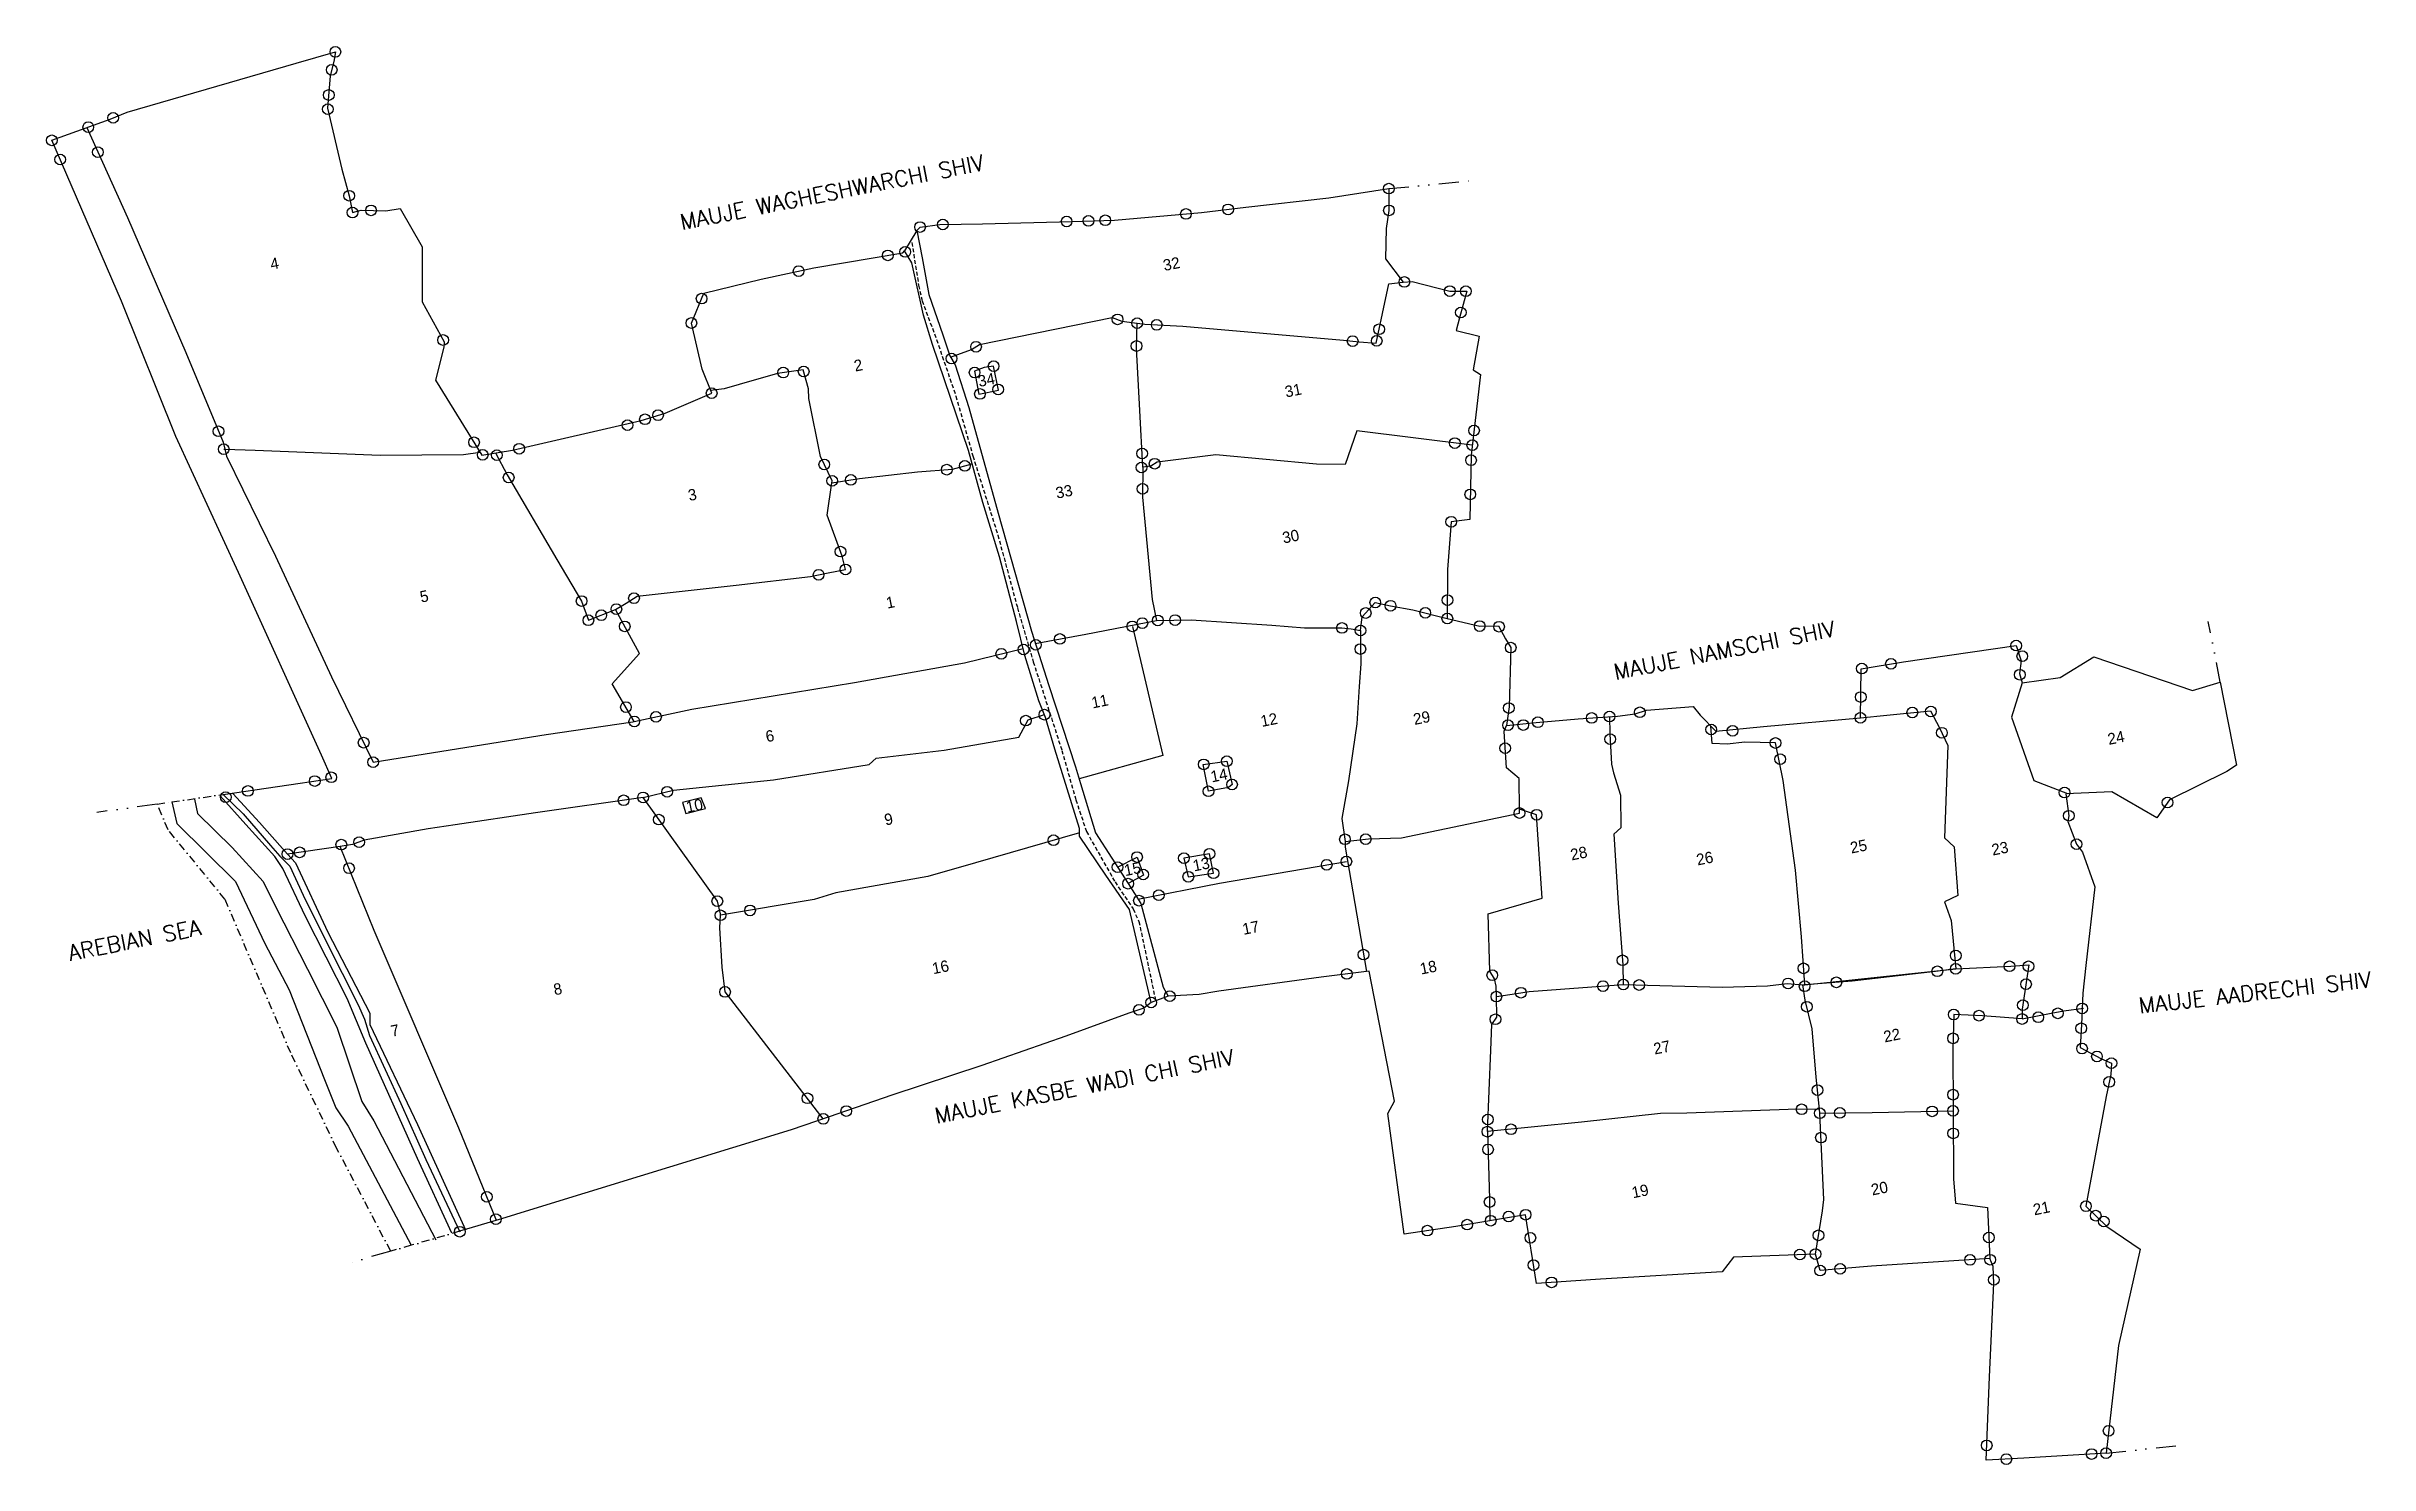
# Model space of a CAD drawing. Header units: metres. Extents: x 353338 to 354815, y 1751271 to 1752172.
import ezdxf
from ezdxf.enums import TextEntityAlignment as Align

# ---------------------------------------------------------------- set-up
doc = ezdxf.new("R2010")
doc.units = ezdxf.units.M
doc.header["$MEASUREMENT"] = 0
for name, pattern in [('DASHDOT', [1, 0.5, -0.25, 0, -0.25]), ('DASHED', [0.75, 0.5, -0.25]), ('DIVIDE', [31.75, 12.7, -6.35, 0, -6.35, 0, -6.35])]:
    doc.linetypes.add(name, pattern=pattern)
for name, color, linetype in [('LINE_WATER', 4, 'Continuous'), ('OTHERS', 1, 'Continuous'), ('POLY_PARCEL', 6, 'Continuous'), ('POLY_ROAD', 30, 'Continuous'), ('POLY_WATER', 4, 'Continuous'), ('TEXT_MAPOUT', 7, 'Continuous'), ('TEXT_PARCEL', 7, 'Continuous'), ('V_BOUND_LINE', 7, 'Continuous'), ('V_BOUND_STREAM_LINE', 7, 'DASHDOT'), ('V_DIVIDE_LINE', 7, 'DIVIDE')]:
    doc.layers.add(name, color=color, linetype=linetype)
doc.styles.get("Standard").update_dxf_attribs({"font": 'simplex.shx'})
doc.styles.add('TEXT_MAP', font='KRDEV050.TTF', dxfattribs={"height": 1.8})

msp = doc.modelspace()

# ---------------------------------------------------------------- linework, layer by layer
for centre in [(353521.3, 1752168.5), (353519, 1752157.1), (353517.1, 1752141.1), (353364.2, 1752120.7), (353380, 1752126.6), (353516.5, 1752132.1), (353341, 1752112.3), (353346.3, 1752100.1), (353370.3, 1752104.8), (353530.1, 1752077.1), (354191.2, 1752081.6), (353532.2, 1752066.4), (353544, 1752067.8), (354010.9, 1752061.5), (354062.2, 1752065.5), (354089, 1752068.4), (354191.3, 1752067.8), (353893.1, 1752057.2), (353907.6, 1752058.8), (353986.3, 1752060.7), (354000.2, 1752061.1), (353872.6, 1752039.2), (353883.7, 1752041.4), (353815.9, 1752029.2), (354201.1, 1752022.3), (353754.2, 1752011.7), (354230, 1752016.5), (354237, 1752002.9), (354240.2, 1752016.4), (353747.7, 1751996.2), (354018.7, 1751998.5), (354031.2, 1751996.1), (354043.6, 1751995), (354185, 1751992.2), (353589.8, 1751985.4), (353913.1, 1751973.6), (353928.7, 1751981.1), (354030.8, 1751981.6), (354168.2, 1751984.7), (354183.5, 1751984.9), (353806.1, 1751964.7), (353819.1, 1751965.4), (353927.8, 1751964.7), (353939.9, 1751968.8), (353760.6, 1751951.6), (353931.2, 1751951.1), (353942.8, 1751954), (353707.1, 1751931.3), (353718.2, 1751935), (353726.5, 1751937.6), (353447, 1751927.4), (353450.3, 1751916), (353609.5, 1751920.4), (353638.2, 1751916.3), (354233.2, 1751919.9), (354244.3, 1751918.6), (354245.4, 1751927.9), (353615, 1751912.4), (353624, 1751912.2), (353832.2, 1751906.3), (353910.1, 1751903), (353921.6, 1751905.4), (354033.9, 1751904.4), (354034.3, 1751913.3), (354042.3, 1751906.8), (354243.5, 1751909), (353631.5, 1751898), (353837.2, 1751895.9), (353849.1, 1751896.5), (354034.6, 1751890.8), (354243, 1751887.3), (354230.9, 1751869.9), (353842.5, 1751850.9), (353828.6, 1751836.2), (353845.7, 1751839.6), (353677.9, 1751819.5), (353690.4, 1751810.5), (353700, 1751814.4), (353711.2, 1751821.3), (354176.5, 1751811.9), (354182.6, 1751818.6), (354192.3, 1751816.5), (354214.4, 1751812), (354228.5, 1751820.1), (353682.2, 1751807.3), (353705.3, 1751803.4), (354028.1, 1751803.4), (354034.5, 1751805.5), (354044.3, 1751807.2), (354055.3, 1751807.4), (354161.4, 1751802.4), (354173.2, 1751800.8), (354228.4, 1751808.4), (354249, 1751803.6), (354261.3, 1751803.2), (353944.8, 1751786), (353958.9, 1751788.7), (353966.7, 1751791.7), (353982, 1751795.4), (354173.1, 1751789), (354268.7, 1751789.9), (354590.1, 1751791.2), (354594, 1751784.5), (354492, 1751776.6), (354510.5, 1751779.6), (354592.4, 1751772.7), (353706.1, 1751752.1), (354267.5, 1751751.5), (354491.3, 1751758.5), (353711.4, 1751743), (353725.2, 1751745.9), (353960.4, 1751743.5), (353972.2, 1751747.3), (354267, 1751740.6), (354276.7, 1751740.7), (354286, 1751742.5), (354320.2, 1751745.2), (354331.5, 1751746.1), (354350.8, 1751748.8), (354396.2, 1751737.9), (354409.8, 1751737), (354491.1, 1751745.3), (354524.1, 1751748.7), (354535.9, 1751749.3), (353539.3, 1751729.5), (354265.2, 1751726), (354332, 1751731.7), (354437.1, 1751729.3), (354542.9, 1751735.8), (353518.7, 1751707.5), (353545.3, 1751717.1), (354073.5, 1751715.7), (354088.2, 1751717.7), (354440.1, 1751719), (353451.6, 1751694.9), (353465.7, 1751698.8), (353508.2, 1751705.1), (353704.6, 1751692.9), (353717, 1751694.7), (353732.3, 1751698.3), (354076.5, 1751698.6), (354091.5, 1751702.9), (354620.9, 1751697.8), (353727, 1751680.6), (354274.3, 1751684.8), (354285.2, 1751683.7), (354623.6, 1751683.1), (354686.4, 1751691.5), (353525.1, 1751664.7), (353536.4, 1751666.3), (353978, 1751667.5), (354163.3, 1751668.1), (354176.5, 1751668.2), (354628.5, 1751665), (353490.9, 1751658.7), (353498.6, 1751659.8), (353530, 1751649.7), (354018.7, 1751650.4), (354031.1, 1751656.8), (354060.9, 1751656.1), (354077.2, 1751658.9), (354151.7, 1751651.9), (354164.2, 1751654), (354025.4, 1751639.9), (354035, 1751645.7), (354063.7, 1751644.3), (354079.7, 1751646.5), (353764.2, 1751628.8), (353766.2, 1751619.8), (353785, 1751622.9), (354032.3, 1751629.1), (354044.9, 1751632.6), (354175.1, 1751594.8), (354339.8, 1751591.2), (354551.7, 1751594.2), (354164.5, 1751582.5), (354257, 1751581.7), (354327.4, 1751574.8), (354340.3, 1751575.8), (354350.4, 1751575.5), (354445.1, 1751576.5), (354454.9, 1751586.1), (354455.6, 1751574.7), (354475.8, 1751577.2), (354540, 1751584.2), (354551.7, 1751585.8), (354585.9, 1751587.4), (354596.4, 1751576), (354598, 1751587.4), (353769.1, 1751571.1), (354032.3, 1751559.7), (354040.1, 1751564.4), (354051.9, 1751568.4), (354259.6, 1751568.1), (354275.2, 1751570.6), (354457, 1751561.7), (354594.4, 1751562.7), (354632.1, 1751560.6), (354259, 1751553.7), (354550.4, 1751556.7), (354566.5, 1751556), (354593.9, 1751553.9), (354604.2, 1751555), (354616.6, 1751557.5), (354631.5, 1751548), (354550, 1751541.6), (354632, 1751535.1), (354641.5, 1751530.1), (354650.7, 1751525.8), (353821.5, 1751503.5), (354463.8, 1751508.7), (354550, 1751505.8), (354649.3, 1751513.9), (353831.6, 1751490.4), (353846.2, 1751495.4), (354254.2, 1751490), (354453.7, 1751496.5), (354465.3, 1751494), (354478, 1751494.2), (354536.7, 1751495.2), (354550, 1751495.5), (354253.9, 1751482.3), (354254.3, 1751471), (354268.9, 1751483.8), (354466, 1751478.5), (354550.1, 1751481.2), (353617.6, 1751440.9), (353623.4, 1751426.7), (354255.3, 1751437.6), (354267.4, 1751428.4), (354278.2, 1751429.5), (354634.5, 1751434.9), (354640.7, 1751428.9), (353600.4, 1751418.7), (354215.7, 1751419.4), (354241, 1751423.2), (354256, 1751425.7), (354281.2, 1751414.8), (354464.4, 1751416.4), (354572.8, 1751415), (354645.9, 1751425.2), (354283.2, 1751397.5), (354452.6, 1751404.2), (354462.5, 1751404.5), (354560.8, 1751400.8), (354573.6, 1751400.9), (354294.7, 1751386.5), (354465.5, 1751394), (354478.2, 1751395.1), (354575.9, 1751388.1), (354571.4, 1751282.9), (354648.9, 1751292.2), (354583.9, 1751274.2), (354638.1, 1751277.4), (354647.3, 1751278)]:
    msp.add_circle(centre, 3.4)
at = {"layer": 'LINE_WATER'}
for p, q in [((353464.3, 1751677.6), (353448, 1751695.8)), ((353449.9, 1751696.6), (353462.6, 1751684.3)), ((353417.3, 1751691.8), (353420.6, 1751678.1)), ((353431.8, 1751693.7), (353433.7, 1751684.4)), ((353433.7, 1751684.4), (353455.6, 1751662.8)), ((353462.6, 1751684.3), (353480, 1751664.2)), ((353420.6, 1751678.1), (353457.8, 1751641.3)), ((353482.8, 1751657.1), (353464.3, 1751677.6)), ((353455.6, 1751662.8), (353475.5, 1751641.3)), ((353480, 1751664.2), (353486, 1751657.4)), ((353487.9, 1751649.5), (353482.8, 1751657.1)), ((353486, 1751657.4), (353492.3, 1751651)), ((353457.8, 1751641.3), (353476.4, 1751601.9)), ((353475.5, 1751641.3), (353483.4, 1751624.9)), ((353502.2, 1751619.4), (353487.9, 1751649.5)), ((353492.3, 1751651), (353500.8, 1751632.6)), ((353483.4, 1751624.9), (353503.5, 1751585.6)), ((353500.8, 1751632.6), (353515.5, 1751603.2)), ((353528.8, 1751567), (353502.2, 1751619.4)), ((353476.4, 1751601.9), (353491.9, 1751572.5)), ((353515.5, 1751603.2), (353535.8, 1751562.8)), ((353503.5, 1751585.6), (353522.3, 1751548.8)), ((353491.9, 1751572.5), (353514.5, 1751515.4)), ((353540.6, 1751538.6), (353528.8, 1751567)), ((353535.8, 1751562.8), (353539.9, 1751553.8)), ((353522.3, 1751548.8), (353538.2, 1751501.4)), ((353539.9, 1751553.8), (353543, 1751543.3)), ((353573.6, 1751465.3), (353540.6, 1751538.6)), ((353543, 1751543.3), (353563, 1751500.1)), ((353514.5, 1751515.4), (353521.7, 1751497.5)), ((353521.7, 1751497.5), (353529.4, 1751485.8)), ((353538.2, 1751501.4), (353545.7, 1751489.1)), ((353545.7, 1751489.1), (353585.2, 1751413.6)), ((353563, 1751500.1), (353578.9, 1751464.5)), ((353529.4, 1751485.8), (353569.6, 1751410.1)), ((353595.3, 1751417.7), (353573.6, 1751465.3)), ((353578.9, 1751464.5), (353600.4, 1751418.7))]:
    msp.add_line(p, q, dxfattribs=at)
at = {"layer": 'OTHERS', "linetype": 'DASHED', "ltscale": 5}
for p, q in [((353887.9, 1752047.3), (353892.2, 1752020.2)), ((353892.2, 1752020.2), (353894.4, 1752010.4)), ((353894.4, 1752010.4), (353903.6, 1751985.7)), ((353903.6, 1751985.7), (353915.9, 1751949.8)), ((353915.9, 1751949.8), (353926.7, 1751911.7)), ((353926.7, 1751911.7), (353942.6, 1751861.4)), ((353942.6, 1751861.4), (353955.1, 1751815.1)), ((353955.1, 1751815.1), (353965.1, 1751780.9)), ((353965.1, 1751780.9), (353983.3, 1751724.6)), ((353983.3, 1751724.6), (353992.2, 1751693.2)), ((353992.2, 1751693.2), (353998.9, 1751673)), ((353998.9, 1751673), (354017.1, 1751641)), ((354017.1, 1751641), (354028.6, 1751623.8)), ((354028.6, 1751623.8), (354032.3, 1751615.9)), ((354032.3, 1751615.9), (354042.8, 1751566))]:
    msp.add_line(p, q, dxfattribs=at)
at = {"layer": 'POLY_PARCEL'}
for p, q in [((353363.2, 1752120.4), (353389.2, 1752063.3)), ((353389.2, 1752063.3), (353426.2, 1751977.5)), ((354183.1, 1751983.3), (354191.1, 1752021.2)), ((354191.1, 1752021.2), (354200.4, 1752022.2)), ((353931, 1751982.6), (354015.3, 1751999.7)), ((354015.3, 1751999.7), (354021.5, 1751997.4)), ((354021.5, 1751997.4), (354031.2, 1751996.1)), ((354030.8, 1751980.2), (354031.2, 1751996.1)), ((354031.2, 1751996.1), (354036.1, 1751995.4)), ((354036.1, 1751995.4), (354060.3, 1751994.1)), ((354060.3, 1751994.1), (354162.3, 1751985.4)), ((353426.2, 1751977.5), (353449.9, 1751920.5)), ((353912.5, 1751974.6), (353925.9, 1751979.3)), ((353925.9, 1751979.3), (353931, 1751982.6)), ((354032.9, 1751940.6), (354030.8, 1751980.2)), ((354162.3, 1751985.4), (354172.3, 1751984.3)), ((354172.3, 1751984.3), (354183.1, 1751983.3)), ((353802.4, 1751964.1), (353778.1, 1751957.1)), ((353818.8, 1751966.5), (353802.4, 1751964.1)), ((353822.1, 1751954.3), (353818.8, 1751966.5)), ((353933.8, 1751968), (353927.7, 1751965.5)), ((353927.7, 1751965.5), (353930.5, 1751951)), ((353939.9, 1751968.8), (353933.8, 1751968)), ((353942.9, 1751953.5), (353939.9, 1751968.8)), ((353768.5, 1751954.3), (353759.9, 1751953.4)), ((353778.1, 1751957.1), (353768.5, 1751954.3)), ((353822.4, 1751948.2), (353822.1, 1751954.3)), ((353829.7, 1751911.4), (353822.4, 1751948.2)), ((353930.5, 1751951), (353942.9, 1751953.5)), ((354034.7, 1751904.6), (354032.9, 1751940.6)), ((353449.9, 1751920.5), (353451, 1751916)), ((354170.8, 1751927.6), (354163.5, 1751906.2)), ((354244.3, 1751918.6), (354170.8, 1751927.6)), ((353450.3, 1751916), (353451, 1751916)), ((353451, 1751916), (353452.1, 1751911.6)), ((353451, 1751916), (353470.4, 1751915.4)), ((353452.1, 1751911.6), (353483.3, 1751848.1)), ((353470.4, 1751915.4), (353549.8, 1751912.2)), ((353549.8, 1751912.2), (353602.7, 1751912.6)), ((353602.7, 1751912.6), (353613.4, 1751914.1)), ((353623.2, 1751913.6), (353630.6, 1751899.7)), ((353837.2, 1751895.9), (353829.7, 1751911.4)), ((353891.5, 1751901.6), (353913.8, 1751903.3)), ((353913.8, 1751903.3), (353926.2, 1751906.7)), ((354034.7, 1751904.6), (354034.5, 1751885.5)), ((354039.9, 1751905.2), (354034.7, 1751904.6)), ((354043.8, 1751907.8), (354039.9, 1751905.2)), ((354081.2, 1751912.5), (354043.8, 1751907.8)), ((354145.3, 1751906.6), (354081.2, 1751912.5)), ((354163.5, 1751906.2), (354145.3, 1751906.6)), ((353630.6, 1751899.7), (353662.2, 1751845.9)), ((353834, 1751874), (353837, 1751894.6)), ((353837, 1751894.6), (353854.7, 1751897.4)), ((353837, 1751894.6), (353837.2, 1751895.9)), ((353854.7, 1751897.4), (353891.5, 1751901.6)), ((353843.6, 1751848.1), (353834, 1751874)), ((354034.5, 1751885.5), (354040.8, 1751820.4)), ((353483.3, 1751848.1), (353518.9, 1751771.4)), ((353662.2, 1751845.9), (353677.9, 1751819.5)), ((353845.7, 1751839.6), (353843.6, 1751848.1)), ((353713.3, 1751822.6), (353776.2, 1751829.7)), ((353776.2, 1751829.7), (353823.5, 1751835.2)), ((353823.5, 1751835.2), (353834.6, 1751837.4)), ((353834.6, 1751837.4), (353845.7, 1751839.6)), ((353677.9, 1751819.5), (353682.2, 1751807.3)), ((353682.2, 1751807.3), (353699.5, 1751814.1)), ((353699.5, 1751814.1), (353706.2, 1751818.1)), ((353714.8, 1751786.1), (353699.5, 1751814.1)), ((353706.2, 1751818.1), (353713.3, 1751822.6)), ((354040.8, 1751820.4), (354043.4, 1751807.2)), ((354174.2, 1751809.4), (354182.6, 1751818.6)), ((354182.6, 1751818.6), (354192.3, 1751816.5)), ((354192.3, 1751816.5), (354206.5, 1751814)), ((354206.5, 1751814), (354228.4, 1751808.4)), ((353998.5, 1751798.5), (354043.4, 1751807.2)), ((354028.1, 1751803.4), (354047.5, 1751721.4)), ((354043.4, 1751807.2), (354065.5, 1751807.6)), ((354065.5, 1751807.6), (354116.7, 1751804.2)), ((354116.7, 1751804.2), (354137.5, 1751802.5)), ((354137.5, 1751802.5), (354161.4, 1751802.4)), ((354161.4, 1751802.4), (354167.3, 1751801.8)), ((354167.3, 1751801.8), (354173.2, 1751800.8)), ((354173.2, 1751800.8), (354173.1, 1751790.6)), ((354173.2, 1751800.8), (354174.2, 1751809.4)), ((353697.4, 1751766.8), (353714.8, 1751786.1)), ((353921.3, 1751780.2), (353958.7, 1751789.4)), ((353966.4, 1751792.5), (353998.5, 1751798.5)), ((354173.1, 1751790.6), (354173.5, 1751779.6)), ((353518.9, 1751771.4), (353545.3, 1751717.1)), ((353851.5, 1751767.7), (353921.3, 1751780.2)), ((354173.5, 1751779.6), (354172.3, 1751765.2)), ((353711.4, 1751743), (353697.4, 1751766.8)), ((353747.9, 1751750.7), (353851.5, 1751767.7)), ((354172.3, 1751765.2), (354170.8, 1751741.4)), ((354593.9, 1751767.5), (354587.2, 1751745.8)), ((353655.4, 1751734.6), (353710.4, 1751742.8)), ((353710.4, 1751742.8), (353711.4, 1751743)), ((353711.4, 1751743), (353747.9, 1751750.7)), ((353956, 1751733.1), (353961.8, 1751744)), ((353961.8, 1751744), (353972.2, 1751747.3)), ((354170.8, 1751741.4), (354165.6, 1751705.2)), ((354264.5, 1751736.8), (354266, 1751740.5)), ((354331.5, 1751746.1), (354331.8, 1751735.1)), ((354396.9, 1751728.9), (354396, 1751740)), ((354491.1, 1751745.3), (354507.8, 1751747)), ((354507.8, 1751747), (354535.6, 1751749.8)), ((354535.6, 1751749.8), (354541.3, 1751739)), ((354587.2, 1751745.8), (354601.3, 1751705.5)), ((353545.3, 1751717.1), (353610.3, 1751727.4)), ((353610.3, 1751727.4), (353655.4, 1751734.6)), ((353908.4, 1751724.8), (353956, 1751733.1)), ((354265, 1751729.8), (354264.5, 1751736.8)), ((354266, 1751713.6), (354265, 1751729.8)), ((354331.8, 1751735.1), (354332.9, 1751715.9)), ((354406.3, 1751728.5), (354396.9, 1751728.9)), ((354417.5, 1751729.8), (354406.3, 1751728.5)), ((354437.1, 1751729.3), (354417.5, 1751729.8)), ((354441.9, 1751705.5), (354437.1, 1751729.3)), ((354541.3, 1751739), (354546.7, 1751727.7)), ((354546.7, 1751727.7), (354544.5, 1751669.1)), ((353800, 1751705.9), (353860.8, 1751715.7)), ((353860.8, 1751715.7), (353865.3, 1751719.6)), ((353865.3, 1751719.6), (353908.4, 1751724.8)), ((354047.5, 1751721.4), (353994.2, 1751706.5)), ((354073.1, 1751715.6), (354088.2, 1751717.7)), ((354076.5, 1751698.6), (354073.1, 1751715.6)), ((354088.2, 1751717.7), (354091.5, 1751702.9)), ((354274, 1751706.8), (354266, 1751713.6)), ((354332.9, 1751715.9), (354334, 1751710.3)), ((354334, 1751710.3), (354338.6, 1751696.2)), ((353717, 1751694.7), (353736.3, 1751699.3)), ((353736.3, 1751699.3), (353800, 1751705.9)), ((354089.2, 1751701.1), (354076.5, 1751698.6)), ((354091.5, 1751702.9), (354089.2, 1751701.1)), ((354165.6, 1751705.2), (354161.4, 1751681.4)), ((354274.3, 1751687.2), (354274, 1751706.8)), ((354338.6, 1751696.2), (354338.8, 1751675.4)), ((354449.7, 1751648.4), (354441.9, 1751705.5)), ((354601.3, 1751705.5), (354622.8, 1751697.1)), ((353648.5, 1751685), (353597.5, 1751677.2)), ((353717, 1751694.7), (353648.5, 1751685)), ((353764.2, 1751628.8), (353717, 1751694.7)), ((353754, 1751694.5), (353742, 1751691.4)), ((353742, 1751691.4), (353744.1, 1751684.5)), ((353744.1, 1751684.5), (353756.7, 1751687.7)), ((353756.7, 1751687.7), (353754, 1751694.5)), ((354161.4, 1751681.4), (354163.4, 1751666.7)), ((354199.3, 1751669), (354274.3, 1751684.8)), ((354285.2, 1751683.7), (354274.3, 1751687.2)), ((354274.3, 1751684.8), (354274.3, 1751687.2)), ((354288.7, 1751630.6), (354285.2, 1751683.7)), ((353539.6, 1751667.5), (353532.2, 1751664.7)), ((353580.3, 1751674.7), (353539.6, 1751667.5)), ((353597.5, 1751677.2), (353580.3, 1751674.7)), ((353994.5, 1751672.2), (353928.3, 1751653.1)), ((354163.4, 1751666.7), (354178.2, 1751668.3)), ((354163.4, 1751666.7), (354163.5, 1751663.1)), ((354178.2, 1751668.3), (354199.3, 1751669)), ((354338.8, 1751675.4), (354334.2, 1751671.3)), ((354334.2, 1751671.3), (354337.1, 1751627.6)), ((354544.5, 1751669.1), (354550.6, 1751663.2)), ((353524.4, 1751663.6), (353490.9, 1751658.7)), ((353532.2, 1751664.7), (353524.4, 1751663.6)), ((353546, 1751610.2), (353524.4, 1751663.6)), ((353928.3, 1751653.1), (353898.1, 1751644.5)), ((354018.7, 1751650.4), (354031.1, 1751656.8)), ((354031.1, 1751656.8), (354035.2, 1751645.2)), ((354077.2, 1751658.9), (354060.9, 1751656.1)), ((354060.9, 1751656.1), (354063.7, 1751644.3)), ((354079.7, 1751646.5), (354077.2, 1751658.9)), ((354083.6, 1751640.2), (354164.2, 1751654)), ((354163.5, 1751663.1), (354176.9, 1751584)), ((354550.6, 1751663.2), (354553.1, 1751632.3)), ((353898.1, 1751644.5), (353839.6, 1751634)), ((354035.2, 1751645.2), (354025.4, 1751639.9)), ((354031.7, 1751630), (354083.6, 1751640.2)), ((354063.7, 1751644.3), (354079.7, 1751646.5)), ((354453.6, 1751606.2), (354449.7, 1751648.4)), ((353766.2, 1751620.8), (353764.2, 1751628.8)), ((353825.8, 1751629.8), (353766.2, 1751619.8)), ((353839.6, 1751634), (353825.8, 1751629.8)), ((354254.3, 1751620.7), (354288.7, 1751630.6)), ((354337.1, 1751627.6), (354340.1, 1751588.4)), ((354553.1, 1751632.3), (354544.6, 1751628.4)), ((354544.6, 1751628.4), (354548.8, 1751616.4)), ((353599.8, 1751484.6), (353546, 1751610.2)), ((353765.8, 1751611.8), (353766.2, 1751619.8)), ((353767.2, 1751586.9), (353765.8, 1751611.8)), ((353766.2, 1751619.8), (353766.2, 1751620.8)), ((354255.4, 1751584.2), (354254.3, 1751620.7)), ((354548.8, 1751616.4), (354551.7, 1751585.8)), ((354455.7, 1751575.6), (354453.6, 1751606.2)), ((353769.1, 1751571.1), (353767.2, 1751586.9)), ((354258.5, 1751579.5), (354255.4, 1751584.2)), ((354259.4, 1751574.8), (354258.5, 1751579.5)), ((354340.1, 1751588.4), (354340.3, 1751575.8)), ((354455.7, 1751575.6), (354551.7, 1751585.8)), ((354485.9, 1751578), (354455.7, 1751575.6)), ((354538.8, 1751584.1), (354485.9, 1751578)), ((354551.7, 1751585.8), (354538.8, 1751584.1)), ((354551.7, 1751585.8), (354586.8, 1751587.4)), ((354586.8, 1751587.4), (354598.2, 1751588.3)), ((354598.2, 1751588.3), (354594, 1751560.1)), ((353831.6, 1751490.4), (353769.1, 1751571.1)), ((354259.6, 1751568.1), (354259.4, 1751574.8)), ((354259.6, 1751568.1), (354272.3, 1751570.2)), ((354259.8, 1751555), (354259.6, 1751568.1)), ((354272.3, 1751570.2), (354280.5, 1751571.4)), ((354280.5, 1751571.4), (354340.3, 1751575.8)), ((354340.3, 1751575.8), (354363.5, 1751575.1)), ((354363.5, 1751575.1), (354403.2, 1751574.1)), ((354403.2, 1751574.1), (354431.9, 1751574.9)), ((354431.9, 1751574.9), (354444.4, 1751576.5)), ((354444.4, 1751576.5), (354454.5, 1751575.7)), ((354456, 1751565.8), (354454.5, 1751575.7)), ((354454.5, 1751575.7), (354455.7, 1751575.6)), ((354460.4, 1751547.7), (354456, 1751565.8)), ((354256, 1751534.1), (354256.7, 1751550.4)), ((354256.7, 1751550.4), (354259.8, 1751555)), ((354550.4, 1751556.7), (354549.8, 1751534.9)), ((354568.7, 1751556), (354550.4, 1751556.7)), ((354593.9, 1751553.9), (354568.7, 1751556)), ((354594, 1751560.1), (354593.9, 1751553.9)), ((354593.9, 1751553.9), (354612.3, 1751557.5)), ((354612.3, 1751557.5), (354620.4, 1751559.1)), ((354620.4, 1751559.1), (354632.9, 1751560.7)), ((354253.9, 1751482.3), (354256, 1751534.1)), ((354463, 1751517), (354460.4, 1751547.7)), ((354549.8, 1751534.9), (354550, 1751495.5)), ((354465.1, 1751496.3), (354463, 1751517)), ((354363.9, 1751493.9), (354313.8, 1751488.4)), ((354380.7, 1751494.1), (354363.9, 1751493.9)), ((354451.1, 1751496.6), (354380.7, 1751494.1)), ((354465.1, 1751496.3), (354451.1, 1751496.6)), ((354465.3, 1751494), (354465.1, 1751496.3)), ((354465.3, 1751494), (354498.5, 1751494.5)), ((354467.8, 1751439.2), (354465.3, 1751494)), ((354498.5, 1751494.5), (354550, 1751495.5)), ((354550, 1751495.5), (354550.2, 1751452.4)), ((353623.8, 1751425.9), (353599.8, 1751484.6)), ((354313.8, 1751488.4), (354253.9, 1751482.3)), ((354253.9, 1751482.3), (354255.3, 1751439.7)), ((354550.2, 1751452.4), (354551.6, 1751436.8)), ((354255.3, 1751439.7), (354255.4, 1751425.6)), ((354462.5, 1751404.5), (354467, 1751432)), ((354467, 1751432), (354467.8, 1751439.2)), ((354551.6, 1751436.8), (354572, 1751434.2)), ((354572, 1751434.2), (354573.3, 1751401.6))]:
    msp.add_line(p, q, dxfattribs=at)
at = {"layer": 'POLY_ROAD'}
for p, q in [((353891, 1752055), (353894.4, 1752037.7)), ((353887.8, 1752034.5), (353883.3, 1752042)), ((353894.4, 1752037.7), (353898.7, 1752014.3)), ((353895.2, 1752001.2), (353887.8, 1752034.5)), ((353898.7, 1752014.3), (353907.5, 1751988.7)), ((353901.1, 1751982.5), (353895.2, 1752001.2)), ((353923.9, 1751915.1), (353901.1, 1751982.5)), ((353907.5, 1751988.7), (353912, 1751975.4)), ((353912, 1751975.4), (353915.4, 1751969.7)), ((353915.4, 1751969.7), (353924.2, 1751942.5)), ((353924.2, 1751942.5), (353942.7, 1751875.3)), ((353933, 1751882.2), (353923.9, 1751915.1)), ((353943.6, 1751847.7), (353933, 1751882.2)), ((353942.7, 1751875.3), (353963.9, 1751800.4)), ((353954.4, 1751806.6), (353943.6, 1751847.7)), ((353959.8, 1751784.9), (353954.4, 1751806.6)), ((353963.9, 1751800.4), (353974.9, 1751765.8)), ((353968.6, 1751756), (353959.8, 1751784.9)), ((353972.9, 1751745.6), (353968.6, 1751756)), ((353974.9, 1751765.8), (353991.9, 1751714.1)), ((353978.8, 1751725.3), (353972.9, 1751745.6)), ((353994.4, 1751674.9), (353978.8, 1751725.3)), ((353991.9, 1751714.1), (353995.1, 1751703.5)), ((353995.1, 1751703.5), (354004.7, 1751672.1)), ((353994.6, 1751670), (353994.4, 1751674.9)), ((354011.2, 1751645.4), (353994.6, 1751670)), ((354004.7, 1751672.1), (354025.4, 1751639.9)), ((354026.4, 1751623.4), (354011.2, 1751645.4)), ((354025.4, 1751639.9), (354033.5, 1751627.2)), ((354040.1, 1751564.4), (354026.4, 1751623.4)), ((354033.5, 1751627.2), (354047.8, 1751574.1)), ((354047.8, 1751574.1), (354050.9, 1751568.3))]:
    msp.add_line(p, q, dxfattribs=at)
at = {"layer": 'POLY_WATER'}
for p, q in [((353456.1, 1751697.3), (353473.1, 1751678.8)), ((353473.1, 1751678.8), (353490.9, 1751658.7)), ((353490.9, 1751658.7), (353495.9, 1751653.2)), ((353495.9, 1751653.2), (353516.6, 1751609.1)), ((353516.6, 1751609.1), (353543.2, 1751557.5)), ((353543.2, 1751557.5), (353543.3, 1751550.4)), ((353543.3, 1751550.4), (353573.6, 1751486.8)), ((353573.6, 1751486.8), (353604.1, 1751419.9))]:
    msp.add_line(p, q, dxfattribs=at)
at = {"layer": 'V_BOUND_LINE'}
for p, q in [((353496.3, 1752161.3), (353521.3, 1752168.5)), ((353521.3, 1752168.5), (353520.3, 1752162.5)), ((353388.9, 1752130.2), (353496.3, 1752161.3)), ((353520.3, 1752162.5), (353518.1, 1752153.2)), ((353518.1, 1752153.2), (353516.4, 1752132.7)), ((353341, 1752112.3), (353378.1, 1752125.8)), ((353378.1, 1752125.8), (353388.9, 1752130.2)), ((353516.4, 1752132.7), (353525.4, 1752094)), ((353385.4, 1752010), (353341, 1752112.3)), ((353525.4, 1752094), (353530.1, 1752077.1)), ((354153, 1752075.8), (354191.2, 1752081.6)), ((354191.2, 1752081.6), (354191.3, 1752067.8)), ((353530.1, 1752077.1), (353532.2, 1752066.4)), ((353532.2, 1752066.4), (353537.7, 1752068)), ((353537.7, 1752068), (353553.4, 1752067.5)), ((353553.4, 1752067.5), (353562.5, 1752068.9)), ((353562.5, 1752068.9), (353576.6, 1752044.6)), ((354016.8, 1752061.6), (354072, 1752066.4)), ((354072, 1752066.4), (354100.3, 1752069.8)), ((354100.3, 1752069.8), (354153, 1752075.8)), ((354191.3, 1752067.8), (354189.6, 1752056.3)), ((353891, 1752055), (353883.3, 1752042)), ((353891, 1752055), (353893.1, 1752057.2)), ((353893.1, 1752057.2), (353905.7, 1752058.8)), ((353905.7, 1752058.8), (353932.8, 1752059.2)), ((353932.8, 1752059.2), (353989.9, 1752060.8)), ((353989.9, 1752060.8), (354016.8, 1752061.6)), ((354189.6, 1752056.3), (354189, 1752036.9)), ((353576.6, 1752044.6), (353576.4, 1752009.6)), ((353825.6, 1752031.3), (353882.1, 1752040.7)), ((353882.1, 1752040.7), (353883.3, 1752042)), ((354189, 1752036.9), (354200.4, 1752022.2)), ((353755.6, 1752015.1), (353792.1, 1752024.1)), ((353792.1, 1752024.1), (353825.6, 1752031.3)), ((354200.4, 1752022.2), (354206.1, 1752022.5)), ((354206.1, 1752022.5), (354230, 1752016.5)), ((353419.8, 1751924), (353385.4, 1752010)), ((353576.4, 1752009.6), (353590.4, 1751984.3)), ((353747.7, 1751996.2), (353755.6, 1752015.1)), ((354230, 1752016.5), (354240.7, 1752016.4)), ((354240.7, 1752016.4), (354236.1, 1751999.5)), ((353754.5, 1751966.8), (353747.7, 1751996.2)), ((354236.1, 1751999.5), (354234.1, 1751991.5)), ((354234.1, 1751991.5), (354248.7, 1751987.8)), ((353590.2, 1751980.9), (353585, 1751959.9)), ((353590.4, 1751984.3), (353590.2, 1751980.9)), ((354248.7, 1751987.8), (354244.9, 1751966.5)), ((353760.6, 1751951.6), (353754.5, 1751966.8)), ((354249.5, 1751963.4), (354243.5, 1751912.2)), ((354244.9, 1751966.5), (354249.5, 1751963.4)), ((353585, 1751959.9), (353614.5, 1751912.3)), ((353731, 1751939), (353760.6, 1751951.6)), ((353634, 1751915.3), (353715.8, 1751934.2)), ((353715.8, 1751934.2), (353731, 1751939)), ((353459.7, 1751837.7), (353419.8, 1751924)), ((353614.5, 1751912.3), (353634, 1751915.3)), ((354243.5, 1751912.2), (354242.7, 1751871.3)), ((354230.9, 1751869.9), (354228.5, 1751839.6)), ((354242.7, 1751871.3), (354230.9, 1751869.9)), ((353512.4, 1751721.5), (353459.7, 1751837.7)), ((354228.5, 1751839.6), (354228.4, 1751808.4)), ((354228.4, 1751808.4), (354249, 1751803.6)), ((354249, 1751803.6), (354261, 1751803.8)), ((354261, 1751803.8), (354265.3, 1751795.5)), ((354265.3, 1751795.5), (354268.7, 1751789.9)), ((354268.7, 1751789.9), (354267.7, 1751752.3)), ((354518.4, 1751780.9), (354590.1, 1751791.2)), ((354590.1, 1751791.2), (354593.3, 1751781.6)), ((354491.1, 1751745.3), (354491.6, 1751776.5)), ((354491.6, 1751776.5), (354518.4, 1751780.9)), ((354593.3, 1751781.6), (354592.3, 1751773.4)), ((354592.3, 1751773.4), (354593.9, 1751767.5)), ((354593.9, 1751767.5), (354618.1, 1751771)), ((354618.1, 1751771), (354639.6, 1751784.1)), ((354639.6, 1751784.1), (354702.2, 1751762.7)), ((354702.2, 1751762.7), (354719.9, 1751768)), ((354719.9, 1751768), (354730.3, 1751715.3)), ((354267.7, 1751752.3), (354266, 1751740.5)), ((354266, 1751740.5), (354284.8, 1751742.4)), ((354284.8, 1751742.4), (354311.5, 1751744.6)), ((354311.5, 1751744.6), (354336.6, 1751746.4)), ((354336.6, 1751746.4), (354347.9, 1751747.8)), ((354347.9, 1751747.8), (354355, 1751750.1)), ((354355, 1751750.1), (354384.8, 1751752.5)), ((354384.8, 1751752.5), (354389.2, 1751746.9)), ((354389.2, 1751746.9), (354399.2, 1751736.8)), ((354429.4, 1751739.7), (354491.1, 1751745.3)), ((354399.2, 1751736.8), (354429.4, 1751739.7)), ((353519.1, 1751706.7), (353512.4, 1751721.5)), ((354724.1, 1751711.1), (354687.6, 1751693.2)), ((354730.3, 1751715.3), (354724.1, 1751711.1)), ((353449.9, 1751696.6), (353519.1, 1751706.7)), ((354650.9, 1751698.3), (354621.7, 1751697)), ((354621.7, 1751697), (354623.6, 1751683.1)), ((354679.6, 1751681.8), (354650.9, 1751698.3)), ((354623.6, 1751683.1), (354623, 1751679.5)), ((354687.6, 1751693.2), (354679.6, 1751681.8)), ((354623, 1751679.5), (354628.5, 1751665)), ((354628.5, 1751665), (354632.2, 1751659.9)), ((354632.2, 1751659.9), (354640.1, 1751637.9)), ((354640.1, 1751637.9), (354634.5, 1751587.9)), ((354148.2, 1751580.5), (354083.2, 1751571.6)), ((354178.8, 1751584.2), (354148.2, 1751580.5)), ((354194.8, 1751501.7), (354178.8, 1751584.2)), ((354634.5, 1751587.9), (354632.6, 1751570.3)), ((354040.1, 1751564.4), (354035.4, 1751560.8)), ((354050.9, 1751568.3), (354040.1, 1751564.4)), ((354070.7, 1751569.5), (354050.9, 1751568.3)), ((354083.2, 1751571.6), (354070.7, 1751569.5)), ((354632.6, 1751570.3), (354631.6, 1751550.5)), ((354025.8, 1751557.5), (353985.9, 1751542.9)), ((354035.4, 1751560.8), (354025.8, 1751557.5)), ((354631.6, 1751550.5), (354630.9, 1751535.7)), ((353985.9, 1751542.9), (353932.4, 1751524.3)), ((354630.9, 1751535.7), (354644.4, 1751528.5)), ((353932.4, 1751524.3), (353875.2, 1751505.4)), ((354644.4, 1751528.5), (354650.7, 1751525.8)), ((354650.4, 1751518.6), (354647.3, 1751504.7)), ((354650.7, 1751525.8), (354650.4, 1751518.6)), ((353875.2, 1751505.4), (353835.4, 1751491.7)), ((354647.3, 1751504.7), (354634.5, 1751434.9)), ((353835.4, 1751491.7), (353811.2, 1751483.4)), ((354190.5, 1751493.8), (354194.8, 1751501.7)), ((354200.9, 1751417.2), (354190.5, 1751493.8)), ((353811.2, 1751483.4), (353715.2, 1751454.1)), ((353715.2, 1751454.1), (353644.7, 1751432.5)), ((353644.7, 1751432.5), (353626.9, 1751426.8)), ((354634.5, 1751434.9), (354647.7, 1751422.1)), ((353608.4, 1751421.3), (353600.3, 1751419)), ((353626.9, 1751426.8), (353608.4, 1751421.3)), ((354233.8, 1751422), (354200.9, 1751417.2)), ((354278.2, 1751429.5), (354233.8, 1751422)), ((354285, 1751385.9), (354278.2, 1751429.5)), ((354647.7, 1751422.1), (354668.9, 1751407.6)), ((354410.3, 1751402.6), (354403.2, 1751393.2)), ((354462.5, 1751404.5), (354410.3, 1751402.6)), ((354465.5, 1751394), (354462.5, 1751404.5)), ((354573.3, 1751401.6), (354498.1, 1751396.9)), ((354575.6, 1751396.7), (354573.3, 1751401.6)), ((354668.9, 1751407.6), (354655.1, 1751346.5)), ((354325.7, 1751388.6), (354285, 1751385.9)), ((354403.2, 1751393.2), (354325.7, 1751388.6)), ((354498.1, 1751396.9), (354465.5, 1751394)), ((354573.1, 1751326.4), (354576, 1751385.7)), ((354576, 1751385.7), (354575.6, 1751396.7)), ((354655.1, 1751346.5), (354647.3, 1751278)), ((354571.1, 1751273.5), (354573.1, 1751326.4)), ((354594.9, 1751274.7), (354571.1, 1751273.5)), ((354647.3, 1751278), (354594.9, 1751274.7))]:
    msp.add_line(p, q, dxfattribs=at)
at = {"layer": 'V_BOUND_STREAM_LINE', "ltscale": 10}
for p, q in [((353417.3, 1751691.8), (353449.9, 1751696.6)), ((353407.9, 1751690.5), (353417.3, 1751691.8)), ((353414.9, 1751674.1), (353407.9, 1751690.5)), ((353451.1, 1751630.1), (353414.9, 1751674.1)), ((353492.9, 1751532.3), (353451.1, 1751630.1)), ((353522.1, 1751471.8), (353492.9, 1751532.3)), ((353556.5, 1751406.4), (353522.1, 1751471.8)), ((353600.3, 1751419), (353569.6, 1751410.1)), ((353569.6, 1751410.1), (353556.5, 1751406.4))]:
    msp.add_line(p, q, dxfattribs=at)
at = {"layer": 'V_DIVIDE_LINE'}
for p, q in [((354191.2, 1752081.6), (354247, 1752087)), ((354719.9, 1751768), (354712.2, 1751806.6)), ((353407.9, 1751690.5), (353369.7, 1751685.2)), ((353556.5, 1751406.4), (353530.7, 1751398.9)), ((354647.3, 1751278), (354694.3, 1751282.9))]:
    msp.add_line(p, q, dxfattribs=at)

# ---------------------------------------------------------------- texts
at = {"layer": 'TEXT_MAPOUT'}
for s, rotation, p in [('MAUJE WAGHESHWARCHI SHIV', 11.2197, (353741.6, 1752055.3)), ('MAUJE NAMSCHI SHIV', 11.2197, (354335.3, 1751769.4)), ('AREBIAN SEA', 11.2197, (353352.6, 1751590.8)), ('MAUJE AADRECHI SHIV', 6.462, (354668.7, 1751557.4)), ('MAUJE KASBE WADI CHI SHIV', 11.2197, (353903.6, 1751487.4))]:
    msp.add_text(s, height=9.994, rotation=rotation, dxfattribs=at).set_placement(p)
at = {"layer": 'TEXT_PARCEL', "style": 'TEXT_MAP'}
for s, p in [('4', (353482.6, 1752034)), ('32', (354053, 1752033.8)), ('2', (353853.8, 1751969.4)), ('34', (353935.3, 1751960.1)), ('31', (354130.4, 1751953.4)), ('3', (353748.3, 1751887.1)), ('33', (353984.7, 1751889.1)), ('30', (354128.8, 1751860.6)), ('5', (353577.8, 1751822.5)), ('1', (353874.2, 1751818.7)), ('11', (354007.4, 1751755.8)), ('12', (354115, 1751744.1)), ('29', (354212.1, 1751745.3)), ('6', (353797.6, 1751733.8)), ('24', (354653.6, 1751732.7)), ('14', (354083.2, 1751708.8)), ('10', (353749.6, 1751689.5)), ('9', (353873.1, 1751680.9)), ('25', (354489.9, 1751663.6)), ('23', (354579.8, 1751662.3)), ('15', (354028.2, 1751649.2)), ('13', (354071.9, 1751652.2)), ('28', (354312, 1751659.2)), ('26', (354392.1, 1751656)), ('17', (354103.4, 1751611.9)), ('16', (353906.1, 1751586.9)), ('18', (354216.3, 1751586.7)), ('8', (353662.7, 1751573)), ('7', (353559.2, 1751546.6)), ('22', (354511.1, 1751543.6)), ('27', (354364.8, 1751535.9)), ('19', (354351, 1751444.5)), ('20', (354503.2, 1751446.3)), ('21', (354606.2, 1751433.7))]:
    msp.add_text(s, height=7.2, rotation=11.2197, dxfattribs=at).set_placement(p, align=Align.MIDDLE)

doc.saveas('drawing.dxf')
